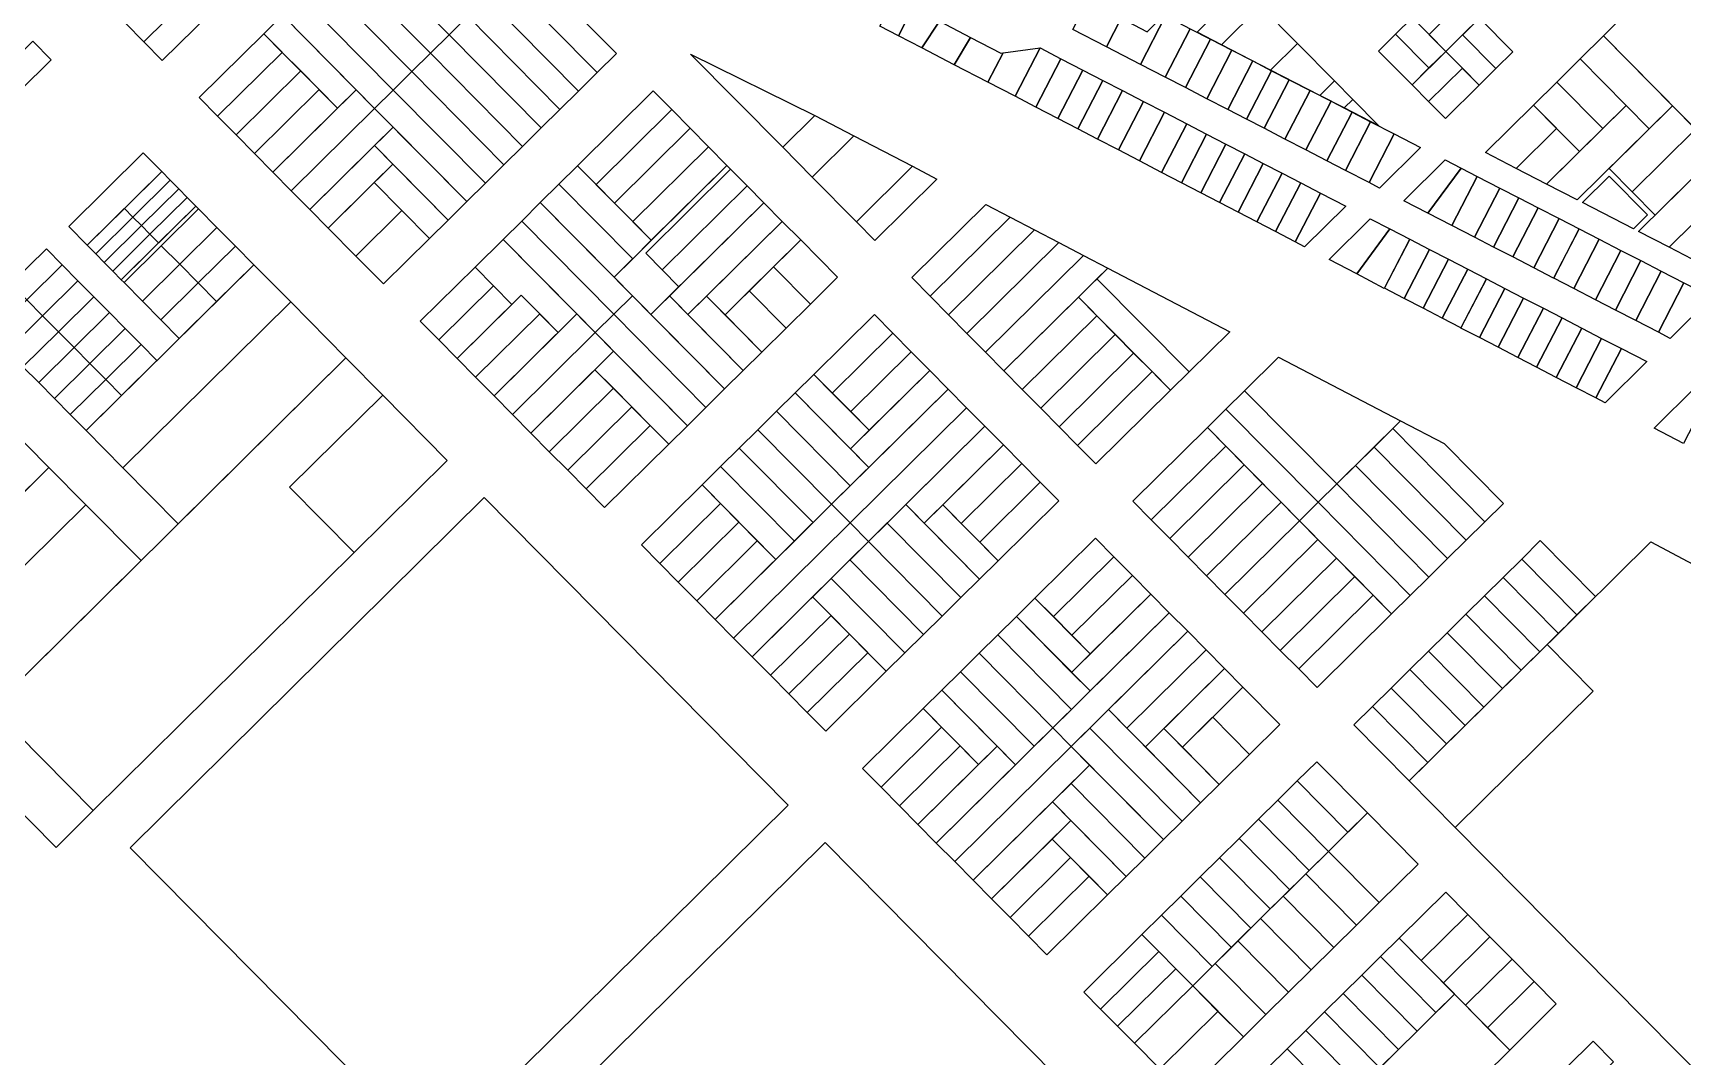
# Model space of a CAD drawing. Header units: metres. Extents: x 5590187 to 5598444, y 6961268 to 6971080.
# Drawn here: x 5595897 to 5596526, y 6966443 to 6966834 of the extents above; entities that cross this region are included whole.
import ezdxf

# ---------------------------------------------------------------- set-up
doc = ezdxf.new("R2010")
doc.units = ezdxf.units.M
doc.layers.add('zz_catastro_fontana', color=7, linetype='Continuous')

msp = doc.modelspace()

# ---------------------------------------------------------------- linework, layer by layer
at = {"layer": 'zz_catastro_fontana'}
for points in [[(5596495.86, 6966832.45), (5596545.63, 6966881.68), (5596615.94, 6966810.57), (5596566.17, 6966761.35), (5596495.86, 6966832.45)], [(5596027.4, 6966875.5), (5596062.56, 6966839.95), (5596055.45, 6966832.91), (5596020.29, 6966868.47), (5596027.4, 6966875.5)], [(5596020.29, 6966868.47), (5596055.45, 6966832.91), (5596048.34, 6966825.88), (5596013.18, 6966861.43), (5596020.29, 6966868.47)], [(5595938.99, 6966830.25), (5595931.96, 6966837.36), (5595956.89, 6966862.02), (5595963.92, 6966854.91), (5595938.99, 6966830.25)], [(5596041.23, 6966818.85), (5596006.07, 6966854.4), (5596013.18, 6966861.43), (5596048.34, 6966825.88), (5596041.23, 6966818.85)], [(5596086.77, 6966858.58), (5596119.28, 6966825.71), (5596111.94, 6966818.46), (5596076.78, 6966854.01), (5596083.26, 6966860.42), (5596086.77, 6966858.58)], [(5595946.02, 6966823.14), (5595938.99, 6966830.25), (5595963.92, 6966854.91), (5595970.96, 6966847.8), (5595946.02, 6966823.14)], [(5596034.12, 6966811.82), (5595998.96, 6966847.37), (5596006.07, 6966854.4), (5596041.23, 6966818.85), (5596034.12, 6966811.82)], [(5596069.67, 6966846.98), (5596076.78, 6966854.01), (5596111.94, 6966818.46), (5596104.83, 6966811.43), (5596069.67, 6966846.98)], [(5596236.38, 6966850.92), (5596226.89, 6966832.56), (5596219.79, 6966836.25), (5596229.27, 6966854.59), (5596236.38, 6966850.92)], [(5596027.01, 6966804.79), (5595991.85, 6966840.34), (5595998.96, 6966847.37), (5596034.12, 6966811.82), (5596027.01, 6966804.79)], [(5596069.67, 6966846.98), (5596104.83, 6966811.43), (5596097.72, 6966804.39), (5596062.56, 6966839.95), (5596069.67, 6966846.98)], [(5596242.53, 6966838.05), (5596235.76, 6966827.95), (5596226.89, 6966832.56), (5596236.38, 6966850.92), (5596239.37, 6966849.37), (5596242.53, 6966838.05)], [(5596311.86, 6966839.19), (5596306.26, 6966828.32), (5596293.38, 6966834.98), (5596300.22, 6966848.25), (5596306.4, 6966841.99), (5596311.86, 6966839.19)], [(5596340.85, 6966833.87), (5596358.07, 6966850.9), (5596365.1, 6966843.79), (5596350.2, 6966829.06), (5596340.85, 6966833.87)], [(5596435.93, 6966852.09), (5596442.26, 6966845.69), (5596429.39, 6966832.97), (5596423.06, 6966839.37), (5596435.93, 6966852.09)], [(5595984.74, 6966833.31), (5595991.85, 6966840.34), (5596019.98, 6966811.9), (5596012.87, 6966804.87), (5595984.74, 6966833.31)], [(5596062.56, 6966839.95), (5596097.72, 6966804.39), (5596090.61, 6966797.36), (5596055.45, 6966832.91), (5596062.56, 6966839.95)], [(5596328.75, 6966840.1), (5596319.22, 6966821.61), (5596306.26, 6966828.32), (5596311.86, 6966839.19), (5596321.77, 6966834.08), (5596328.16, 6966840.41), (5596328.75, 6966840.1)], [(5596338.18, 6966835.24), (5596328.64, 6966816.74), (5596319.22, 6966821.61), (5596328.75, 6966840.1), (5596338.18, 6966835.24)], [(5596350.2, 6966829.06), (5596365.1, 6966843.79), (5596379.17, 6966829.57), (5596368.91, 6966819.43), (5596350.2, 6966829.06)], [(5596448.59, 6966839.29), (5596435.72, 6966826.57), (5596429.39, 6966832.97), (5596442.26, 6966845.69), (5596448.59, 6966839.29)], [(5595960.08, 6966808.92), (5595984.74, 6966833.31), (5595991.77, 6966826.2), (5595967.11, 6966801.81), (5595960.08, 6966808.92)], [(5596254.42, 6966831.9), (5596248.19, 6966821.5), (5596235.76, 6966827.95), (5596242.53, 6966838.05), (5596254.42, 6966831.9)], [(5596345.91, 6966831.25), (5596336.37, 6966812.75), (5596328.64, 6966816.74), (5596338.18, 6966835.24), (5596345.91, 6966831.25)], [(5596423.06, 6966839.37), (5596435.72, 6966826.57), (5596429.32, 6966820.24), (5596416.59, 6966833.11), (5596422.92, 6966839.37), (5596422.99, 6966839.3), (5596423.06, 6966839.37)], [(5596442.12, 6966832.9), (5596448.59, 6966839.29), (5596461.32, 6966826.42), (5596454.84, 6966820.03), (5596442.12, 6966832.9)], [(5595861.01, 6966795.33), (5595896.56, 6966830.49), (5595903.59, 6966823.38), (5595868.04, 6966788.22), (5595861.01, 6966795.33)], [(5596055.45, 6966832.91), (5596090.61, 6966797.36), (5596083.5, 6966790.33), (5596048.34, 6966825.88), (5596055.45, 6966832.91)], [(5596266.86, 6966826.05), (5596261.05, 6966814.81), (5596248.19, 6966821.5), (5596254.42, 6966831.9), (5596265.96, 6966825.93), (5596266.86, 6966826.05)], [(5596280.91, 6966827.87), (5596271.38, 6966809.44), (5596261.05, 6966814.81), (5596266.86, 6966826.05), (5596280.91, 6966827.87)], [(5596288.91, 6966823.75), (5596279.37, 6966805.3), (5596271.38, 6966809.44), (5596280.93, 6966827.87), (5596288.91, 6966823.75)], [(5596354.09, 6966827.04), (5596344.54, 6966808.52), (5596336.37, 6966812.75), (5596345.91, 6966831.25), (5596354.09, 6966827.04)], [(5596362.09, 6966822.91), (5596352.53, 6966804.39), (5596344.54, 6966808.52), (5596354.09, 6966827.04), (5596362.09, 6966822.91)], [(5596368.91, 6966819.43), (5596379.17, 6966829.57), (5596393.23, 6966815.35), (5596387.62, 6966809.8), (5596368.91, 6966819.43)], [(5596410.12, 6966826.71), (5596416.59, 6966833.11), (5596429.32, 6966820.24), (5596422.85, 6966813.84), (5596410.12, 6966826.71)], [(5596435.72, 6966826.57), (5596442.12, 6966832.9), (5596454.84, 6966820.03), (5596448.45, 6966813.7), (5596435.72, 6966826.57)], [(5596495.86, 6966832.45), (5596522.22, 6966805.79), (5596513.34, 6966797), (5596486.97, 6966823.67), (5596495.86, 6966832.45)], [(5595967.11, 6966801.81), (5595991.77, 6966826.2), (5595998.81, 6966819.09), (5595974.15, 6966794.7), (5595967.11, 6966801.81)], [(5596076.39, 6966783.3), (5596041.23, 6966818.85), (5596048.34, 6966825.88), (5596083.5, 6966790.33), (5596076.39, 6966783.3)], [(5596195.01, 6966802.15), (5596182.72, 6966790), (5596147.56, 6966825.56), (5596195.01, 6966802.15)], [(5596297.22, 6966819.45), (5596287.68, 6966800.98), (5596279.37, 6966805.3), (5596288.91, 6966823.75), (5596297.22, 6966819.45)], [(5596369.28, 6966819.2), (5596359.73, 6966800.66), (5596352.53, 6966804.39), (5596362.09, 6966822.91), (5596369.28, 6966819.2)], [(5596422.85, 6966813.84), (5596435.72, 6966826.57), (5596442.05, 6966820.17), (5596429.18, 6966807.44), (5596422.85, 6966813.84)], [(5596486.97, 6966823.67), (5596504.55, 6966805.89), (5596495.66, 6966797.1), (5596478.08, 6966814.88), (5596486.97, 6966823.67)], [(5595974.15, 6966794.7), (5595998.81, 6966819.09), (5596005.84, 6966811.98), (5595981.18, 6966787.59), (5595974.15, 6966794.7)], [(5596069.28, 6966776.27), (5596034.12, 6966811.82), (5596041.23, 6966818.85), (5596076.39, 6966783.3), (5596069.28, 6966776.27)], [(5596304.86, 6966815.49), (5596295.31, 6966797.02), (5596287.68, 6966800.98), (5596297.22, 6966819.45), (5596304.86, 6966815.49)], [(5596312.41, 6966811.59), (5596302.85, 6966793.1), (5596295.31, 6966797.02), (5596304.86, 6966815.49), (5596312.41, 6966811.59)], [(5596375.95, 6966815.77), (5596366.39, 6966797.22), (5596359.73, 6966800.66), (5596369.28, 6966819.2), (5596375.95, 6966815.77)], [(5596383.95, 6966811.64), (5596374.38, 6966793.08), (5596366.39, 6966797.22), (5596375.95, 6966815.77), (5596383.95, 6966811.64)], [(5596387.62, 6966809.8), (5596393.23, 6966815.35), (5596400.26, 6966808.24), (5596396.97, 6966804.98), (5596387.62, 6966809.8)], [(5596429.18, 6966807.44), (5596442.05, 6966820.17), (5596448.45, 6966813.7), (5596435.58, 6966800.97), (5596429.18, 6966807.44)], [(5596478.08, 6966814.88), (5596495.66, 6966797.1), (5596486.77, 6966788.31), (5596469.19, 6966806.09), (5596478.08, 6966814.88)], [(5595981.18, 6966787.59), (5596005.84, 6966811.98), (5596012.87, 6966804.87), (5595988.21, 6966780.48), (5595981.18, 6966787.59)], [(5595988.21, 6966780.48), (5596019.98, 6966811.9), (5596027.01, 6966804.79), (5595995.24, 6966773.37), (5595988.21, 6966780.48)], [(5596062.17, 6966769.24), (5596027.01, 6966804.79), (5596034.12, 6966811.82), (5596069.28, 6966776.27), (5596062.17, 6966769.24)], [(5596133.34, 6966811.49), (5596140.37, 6966804.38), (5596111.51, 6966775.83), (5596104.47, 6966782.94), (5596133.34, 6966811.49)], [(5596320.4, 6966807.46), (5596310.84, 6966788.95), (5596302.85, 6966793.1), (5596312.41, 6966811.59), (5596320.4, 6966807.46)], [(5596391.95, 6966807.52), (5596382.38, 6966788.95), (5596374.38, 6966793.08), (5596383.95, 6966811.64), (5596391.95, 6966807.52)], [(5596396.97, 6966804.98), (5596400.26, 6966808.24), (5596410.23, 6966798.16), (5596396.97, 6966804.98)], [(5595995.24, 6966773.37), (5596027.01, 6966804.79), (5596034.04, 6966797.68), (5596002.27, 6966766.26), (5595995.24, 6966773.37)], [(5596140.37, 6966804.38), (5596147.4, 6966797.27), (5596118.54, 6966768.72), (5596111.51, 6966775.83), (5596140.37, 6966804.38)], [(5596209.9, 6966794.39), (5596193.97, 6966778.63), (5596182.72, 6966790), (5596195.01, 6966802.15), (5596209.9, 6966794.39)], [(5596328.4, 6966803.32), (5596318.82, 6966784.8), (5596310.84, 6966788.95), (5596320.4, 6966807.46), (5596328.4, 6966803.32)], [(5596336.88, 6966798.93), (5596327.3, 6966780.4), (5596318.82, 6966784.8), (5596328.4, 6966803.32), (5596336.88, 6966798.93)], [(5596399.95, 6966803.39), (5596390.37, 6966784.82), (5596382.38, 6966788.95), (5596391.95, 6966807.52), (5596399.95, 6966803.39)], [(5596407.06, 6966799.73), (5596397.48, 6966781.14), (5596390.37, 6966784.82), (5596399.95, 6966803.39), (5596407.06, 6966799.73)], [(5596462.53, 6966781.92), (5596450.84, 6966787.94), (5596469.19, 6966806.09), (5596477.98, 6966797.2), (5596462.53, 6966781.92)], [(5596474.22, 6966775.9), (5596504.55, 6966805.89), (5596513.34, 6966797), (5596485.91, 6966769.88), (5596474.22, 6966775.9)], [(5596506.84, 6966773), (5596498.05, 6966781.88), (5596522.22, 6966805.79), (5596531.01, 6966796.9), (5596506.84, 6966773)], [(5596055.06, 6966762.2), (5596026.93, 6966790.65), (5596034.04, 6966797.68), (5596062.17, 6966769.24), (5596055.06, 6966762.2)], [(5596147.4, 6966797.27), (5596154.44, 6966790.16), (5596125.57, 6966761.61), (5596118.54, 6966768.72), (5596147.4, 6966797.27)], [(5596344.48, 6966795.01), (5596334.88, 6966776.45), (5596327.3, 6966780.4), (5596336.88, 6966798.93), (5596344.48, 6966795.01)], [(5596416.04, 6966795.1), (5596406.45, 6966776.5), (5596397.48, 6966781.14), (5596407.06, 6966799.73), (5596416.04, 6966795.1)], [(5596462.53, 6966781.92), (5596477.98, 6966797.2), (5596486.77, 6966788.31), (5596474.22, 6966775.9), (5596462.53, 6966781.92)], [(5596515.63, 6966764.11), (5596506.84, 6966773), (5596531.01, 6966796.9), (5596539.8, 6966788.02), (5596515.63, 6966764.11)], [(5596002.27, 6966766.26), (5596026.93, 6966790.65), (5596033.96, 6966783.54), (5596009.3, 6966759.15), (5596002.27, 6966766.26)], [(5596154.44, 6966790.16), (5596161.47, 6966783.05), (5596132.6, 6966754.5), (5596125.57, 6966761.61), (5596154.44, 6966790.16)], [(5596232.26, 6966782.74), (5596210.85, 6966761.56), (5596193.97, 6966778.63), (5596209.9, 6966794.39), (5596232.26, 6966782.74)], [(5596351.8, 6966791.22), (5596342.21, 6966772.65), (5596334.88, 6966776.45), (5596344.48, 6966795.01), (5596351.8, 6966791.22)], [(5596359, 6966787.5), (5596349.39, 6966768.92), (5596342.21, 6966772.65), (5596351.8, 6966791.22), (5596359, 6966787.5)], [(5596426.1, 6966789.91), (5596410.43, 6966774.44), (5596406.45, 6966776.5), (5596416.04, 6966795.1), (5596426.1, 6966789.91)], [(5595917.34, 6966752.59), (5595910.31, 6966759.7), (5595938.75, 6966787.83), (5595945.78, 6966780.72), (5595917.34, 6966752.59)], [(5596047.95, 6966755.17), (5596026.85, 6966776.5), (5596033.96, 6966783.54), (5596055.06, 6966762.2), (5596047.95, 6966755.17)], [(5596097.36, 6966775.91), (5596104.47, 6966782.94), (5596132.6, 6966754.5), (5596125.49, 6966747.47), (5596097.36, 6966775.91)], [(5596161.47, 6966783.05), (5596162.87, 6966781.63), (5596130.45, 6966749.57), (5596143.11, 6966736.77), (5596132.44, 6966726.22), (5596118.38, 6966740.44), (5596161.47, 6966783.05)], [(5596366.1, 6966783.82), (5596356.49, 6966765.23), (5596349.39, 6966768.92), (5596359, 6966787.5), (5596366.1, 6966783.82)], [(5596373.3, 6966780.1), (5596363.68, 6966761.49), (5596356.49, 6966765.23), (5596366.1, 6966783.82), (5596373.3, 6966780.1)], [(5596441.6, 6966782), (5596428.94, 6966764.87), (5596419.77, 6966769.61), (5596435.47, 6966785.16), (5596441.6, 6966782)], [(5596509.29, 6966757.84), (5596539.8, 6966788.02), (5596548.59, 6966779.13), (5596520.98, 6966751.82), (5596509.29, 6966757.84)], [(5595931.56, 6966766.65), (5595945.78, 6966780.72), (5595949.05, 6966777.41), (5595934.83, 6966763.35), (5595931.56, 6966766.65)], [(5595934.83, 6966763.35), (5595949.05, 6966777.41), (5595952.29, 6966774.14), (5595938.07, 6966760.08), (5595934.83, 6966763.35)], [(5596162.87, 6966781.63), (5596169.2, 6966775.23), (5596136.78, 6966743.17), (5596130.45, 6966749.57), (5596162.87, 6966781.63)], [(5596241.56, 6966777.87), (5596217.88, 6966754.45), (5596210.85, 6966761.56), (5596232.26, 6966782.74), (5596241.56, 6966777.87)], [(5596380.4, 6966776.42), (5596370.78, 6966757.81), (5596363.68, 6966761.49), (5596373.3, 6966780.1), (5596380.4, 6966776.42)], [(5596447.72, 6966778.85), (5596438.09, 6966760.14), (5596428.94, 6966764.87), (5596441.6, 6966782), (5596447.72, 6966778.85)], [(5596456.35, 6966774.41), (5596446.71, 6966755.68), (5596438.09, 6966760.14), (5596447.72, 6966778.85), (5596456.35, 6966774.41)], [(5596487.88, 6966768.87), (5596498.1, 6966778.98), (5596512.73, 6966764.19), (5596507.33, 6966758.85), (5596487.88, 6966768.87)], [(5595938.07, 6966760.08), (5595952.29, 6966774.14), (5595955.52, 6966770.87), (5595941.3, 6966756.81), (5595938.07, 6966760.08)], [(5595941.3, 6966756.81), (5595955.52, 6966770.87), (5595958.79, 6966767.56), (5595944.57, 6966753.5), (5595941.3, 6966756.81)], [(5596009.3, 6966759.15), (5596026.85, 6966776.5), (5596037.4, 6966765.84), (5596019.85, 6966748.48), (5596009.3, 6966759.15)], [(5596090.25, 6966768.88), (5596097.36, 6966775.91), (5596125.49, 6966747.47), (5596118.38, 6966740.44), (5596090.25, 6966768.88)], [(5596169.2, 6966775.23), (5596175.53, 6966768.83), (5596143.11, 6966736.77), (5596136.78, 6966743.17), (5596169.2, 6966775.23)], [(5596387.95, 6966772.52), (5596378.32, 6966753.89), (5596370.78, 6966757.81), (5596380.4, 6966776.42), (5596387.95, 6966772.52)], [(5596397.55, 6966767.56), (5596381.87, 6966752.04), (5596378.32, 6966753.89), (5596387.95, 6966772.52), (5596397.55, 6966767.56)], [(5596463.64, 6966770.66), (5596453.99, 6966751.91), (5596446.71, 6966755.68), (5596456.35, 6966774.41), (5596463.64, 6966770.66)], [(5596470.93, 6966766.9), (5596461.27, 6966748.15), (5596453.99, 6966751.91), (5596463.64, 6966770.66), (5596470.93, 6966766.9)], [(5596539.7, 6966770.34), (5596548.49, 6966761.45), (5596532.67, 6966745.8), (5596520.98, 6966751.82), (5596539.7, 6966770.34)], [(5595917.34, 6966752.59), (5595931.56, 6966766.65), (5595934.83, 6966763.35), (5595920.61, 6966749.29), (5595917.34, 6966752.59)], [(5595930.35, 6966739.44), (5595958.79, 6966767.56), (5595959.85, 6966766.5), (5595931.41, 6966738.37), (5595930.35, 6966739.44)], [(5595945.63, 6966752.43), (5595959.85, 6966766.5), (5595966.88, 6966759.39), (5595952.66, 6966745.32), (5595945.63, 6966752.43)], [(5596030.4, 6966737.82), (5596019.85, 6966748.48), (5596037.4, 6966765.84), (5596047.95, 6966755.17), (5596030.4, 6966737.82)], [(5596090.25, 6966768.88), (5596125.41, 6966733.33), (5596118.3, 6966726.3), (5596083.14, 6966761.85), (5596090.25, 6966768.88)], [(5596175.53, 6966768.83), (5596182.56, 6966761.72), (5596146.58, 6966726.14), (5596139.55, 6966733.25), (5596175.53, 6966768.83)], [(5596269.5, 6966763.31), (5596238.97, 6966733.12), (5596231.94, 6966740.23), (5596260.18, 6966768.16), (5596269.5, 6966763.31)], [(5596478.93, 6966762.78), (5596469.27, 6966744.01), (5596461.27, 6966748.15), (5596470.93, 6966766.9), (5596478.93, 6966762.78)], [(5595920.61, 6966749.29), (5595934.83, 6966763.35), (5595938.07, 6966760.08), (5595923.85, 6966746.01), (5595920.61, 6966749.29)], [(5595923.85, 6966746.01), (5595938.07, 6966760.08), (5595941.3, 6966756.81), (5595927.08, 6966742.74), (5595923.85, 6966746.01)], [(5595952.66, 6966745.32), (5595966.88, 6966759.39), (5595973.91, 6966752.28), (5595959.69, 6966738.21), (5595952.66, 6966745.32)], [(5596083.14, 6966761.85), (5596118.3, 6966726.3), (5596111.19, 6966719.27), (5596076.03, 6966754.82), (5596083.14, 6966761.85)], [(5596182.56, 6966761.72), (5596189.59, 6966754.61), (5596160.73, 6966726.06), (5596153.69, 6966733.17), (5596182.56, 6966761.72)], [(5596278.81, 6966758.45), (5596246, 6966726.01), (5596238.97, 6966733.12), (5596269.5, 6966763.31), (5596278.81, 6966758.45)], [(5596288.13, 6966753.6), (5596253.04, 6966718.9), (5596246, 6966726.01), (5596278.81, 6966758.45), (5596288.13, 6966753.6)], [(5596414.43, 6966758.83), (5596401.76, 6966741.71), (5596391.2, 6966747.2), (5596406.88, 6966762.73), (5596414.43, 6966758.83)], [(5596421.98, 6966754.92), (5596412.23, 6966736.06), (5596401.76, 6966741.71), (5596414.43, 6966758.83), (5596421.98, 6966754.92)], [(5596486.58, 6966758.85), (5596476.87, 6966739.99), (5596469.27, 6966744.01), (5596478.93, 6966762.78), (5596486.58, 6966758.85)], [(5596494.22, 6966754.91), (5596484.55, 6966736.11), (5596476.91, 6966740.06), (5596486.58, 6966758.85), (5596494.22, 6966754.91)], [(5595927.08, 6966742.74), (5595941.3, 6966756.81), (5595944.57, 6966753.5), (5595930.35, 6966739.44), (5595927.08, 6966742.74)], [(5595931.41, 6966738.37), (5595945.63, 6966752.43), (5595952.66, 6966745.32), (5595938.44, 6966731.26), (5595931.41, 6966738.37)], [(5595959.69, 6966738.21), (5595973.91, 6966752.28), (5595980.94, 6966745.17), (5595966.72, 6966731.1), (5595959.69, 6966738.21)], [(5596076.03, 6966754.82), (5596104.16, 6966726.38), (5596097.05, 6966719.35), (5596082.98, 6966733.57), (5596079.43, 6966730.05), (5596065.37, 6966744.27), (5596076.03, 6966754.82)], [(5596189.59, 6966754.61), (5596203.66, 6966740.39), (5596193.28, 6966730.12), (5596179.21, 6966744.34), (5596189.59, 6966754.61)], [(5596297.44, 6966748.75), (5596260.07, 6966711.79), (5596253.04, 6966718.9), (5596288.13, 6966753.6), (5596297.44, 6966748.75)], [(5596429.54, 6966751.02), (5596419.86, 6966732.31), (5596412.32, 6966736.23), (5596421.98, 6966754.92), (5596429.54, 6966751.02)], [(5596502.58, 6966750.61), (5596492.89, 6966731.79), (5596484.55, 6966736.11), (5596494.22, 6966754.91), (5596502.58, 6966750.61)], [(5595888.27, 6966737.9), (5595901.78, 6966751.26), (5595907.8, 6966745.17), (5595894.29, 6966731.81), (5595888.27, 6966737.9)], [(5595894.29, 6966731.81), (5595907.8, 6966745.17), (5595913.83, 6966739.08), (5595900.32, 6966725.72), (5595894.29, 6966731.81)], [(5595980.94, 6966745.17), (5595995, 6966730.95), (5595931.01, 6966667.66), (5595916.95, 6966681.88), (5595980.94, 6966745.17)], [(5595938.44, 6966731.26), (5595952.66, 6966745.32), (5595959.69, 6966738.21), (5595945.47, 6966724.15), (5595938.44, 6966731.26)], [(5596306.75, 6966743.9), (5596267.1, 6966704.68), (5596260.07, 6966711.79), (5596297.44, 6966748.75), (5596306.75, 6966743.9)], [(5596436.82, 6966747.26), (5596427.14, 6966728.53), (5596419.86, 6966732.31), (5596429.54, 6966751.02), (5596436.82, 6966747.26)], [(5596444.1, 6966743.49), (5596434.41, 6966724.75), (5596427.14, 6966728.53), (5596436.82, 6966747.26), (5596444.1, 6966743.49)], [(5596510.14, 6966746.72), (5596500.44, 6966727.89), (5596492.87, 6966731.75), (5596502.58, 6966750.61), (5596510.14, 6966746.72)], [(5596517.96, 6966742.69), (5596508.25, 6966723.83), (5596500.44, 6966727.89), (5596510.14, 6966746.72), (5596517.96, 6966742.69)], [(5595900.32, 6966725.72), (5595913.83, 6966739.08), (5595919.86, 6966732.98), (5595906.35, 6966719.62), (5595900.32, 6966725.72)], [(5596044.46, 6966723.6), (5596065.37, 6966744.27), (5596072.4, 6966737.16), (5596051.49, 6966716.49), (5596044.46, 6966723.6)], [(5596179.21, 6966744.34), (5596193.28, 6966730.12), (5596184.03, 6966720.98), (5596169.97, 6966735.2), (5596179.21, 6966744.34)], [(5596295.54, 6966732.81), (5596302.65, 6966739.84), (5596337.81, 6966704.29), (5596330.7, 6966697.25), (5596295.54, 6966732.81)], [(5596353.32, 6966719.62), (5596337.81, 6966704.29), (5596302.65, 6966739.84), (5596306.75, 6966743.9), (5596353.32, 6966719.62)], [(5596451.21, 6966739.82), (5596441.51, 6966721.06), (5596434.41, 6966724.75), (5596444.1, 6966743.49), (5596451.21, 6966739.82)], [(5596458.32, 6966736.14), (5596448.61, 6966717.37), (5596441.46, 6966720.96), (5596451.21, 6966739.82), (5596458.32, 6966736.14)], [(5596526.58, 6966738.25), (5596516.88, 6966719.39), (5596508.26, 6966723.85), (5596517.96, 6966742.69), (5596526.58, 6966738.25)], [(5595906.35, 6966719.62), (5595919.86, 6966732.98), (5595925.88, 6966726.89), (5595912.37, 6966713.53), (5595906.35, 6966719.62)], [(5595945.47, 6966724.15), (5595959.69, 6966738.21), (5595966.72, 6966731.1), (5595952.5, 6966717.04), (5595945.47, 6966724.15)], [(5596051.49, 6966716.49), (5596072.4, 6966737.16), (5596079.43, 6966730.05), (5596058.53, 6966709.38), (5596051.49, 6966716.49)], [(5596058.53, 6966709.38), (5596082.98, 6966733.57), (5596090.02, 6966726.46), (5596065.56, 6966702.27), (5596058.53, 6966709.38)], [(5596160.57, 6966697.78), (5596153.46, 6966690.75), (5596118.3, 6966726.3), (5596125.41, 6966733.33), (5596160.57, 6966697.78)], [(5596132.44, 6966726.22), (5596139.55, 6966733.25), (5596167.68, 6966704.81), (5596160.57, 6966697.78), (5596132.44, 6966726.22)], [(5596146.58, 6966726.14), (5596153.69, 6966733.17), (5596174.79, 6966711.84), (5596167.68, 6966704.81), (5596146.58, 6966726.14)], [(5596169.97, 6966735.2), (5596184.03, 6966720.98), (5596174.79, 6966711.84), (5596160.73, 6966726.06), (5596169.97, 6966735.2)], [(5596274.13, 6966697.57), (5596267.1, 6966704.68), (5596295.54, 6966732.81), (5596302.57, 6966725.7), (5596274.13, 6966697.57)], [(5596465.42, 6966732.47), (5596455.71, 6966713.68), (5596448.61, 6966717.37), (5596458.32, 6966736.14), (5596465.42, 6966732.47)], [(5596537.25, 6966732.75), (5596521.39, 6966717.06), (5596516.88, 6966719.39), (5596526.58, 6966738.25), (5596537.25, 6966732.75)], [(5595880.79, 6966718.45), (5595894.29, 6966731.81), (5595900.32, 6966725.72), (5595886.81, 6966712.36), (5595880.79, 6966718.45)], [(5595912.37, 6966713.53), (5595925.88, 6966726.89), (5595931.91, 6966720.8), (5595918.4, 6966707.44), (5595912.37, 6966713.53)], [(5595995, 6966730.95), (5596016.1, 6966709.61), (5595952.11, 6966646.33), (5595931.01, 6966667.66), (5595995, 6966730.95)], [(5596065.56, 6966702.27), (5596090.02, 6966726.46), (5596097.05, 6966719.35), (5596072.59, 6966695.16), (5596065.56, 6966702.27)], [(5596111.19, 6966719.27), (5596079.62, 6966688.05), (5596072.59, 6966695.16), (5596104.16, 6966726.38), (5596111.19, 6966719.27)], [(5596153.46, 6966690.75), (5596146.35, 6966683.72), (5596111.19, 6966719.27), (5596118.3, 6966726.3), (5596153.46, 6966690.75)], [(5596472.97, 6966728.56), (5596463.26, 6966709.76), (5596455.71, 6966713.68), (5596465.42, 6966732.47), (5596472.97, 6966728.56)], [(5596480.08, 6966724.89), (5596470.33, 6966706.03), (5596463.26, 6966709.76), (5596472.97, 6966728.56), (5596480.08, 6966724.89)], [(5595886.81, 6966712.36), (5595900.32, 6966725.72), (5595906.35, 6966719.62), (5595892.84, 6966706.26), (5595886.81, 6966712.36)], [(5595918.4, 6966707.44), (5595931.91, 6966720.8), (5595937.93, 6966714.7), (5595924.43, 6966701.34), (5595918.4, 6966707.44)], [(5596217.72, 6966726.17), (5596224.75, 6966719.06), (5596201.64, 6966696.21), (5596194.61, 6966703.32), (5596217.72, 6966726.17)], [(5596281.16, 6966690.46), (5596274.13, 6966697.57), (5596302.57, 6966725.7), (5596309.6, 6966718.59), (5596281.16, 6966690.46)], [(5596487.63, 6966720.99), (5596477.88, 6966702.13), (5596470.35, 6966706.08), (5596480.08, 6966724.89), (5596487.63, 6966720.99)], [(5596495.18, 6966717.08), (5596485.44, 6966698.24), (5596477.88, 6966702.13), (5596487.63, 6966720.99), (5596495.18, 6966717.08)], [(5595892.84, 6966706.26), (5595906.35, 6966719.62), (5595912.37, 6966713.53), (5595898.86, 6966700.17), (5595892.84, 6966706.26)], [(5595924.43, 6966701.34), (5595937.93, 6966714.7), (5595943.96, 6966708.61), (5595930.45, 6966695.25), (5595924.43, 6966701.34)], [(5596118.22, 6966712.16), (5596086.65, 6966680.94), (5596079.62, 6966688.05), (5596111.19, 6966719.27), (5596118.22, 6966712.16)], [(5596224.75, 6966719.06), (5596231.78, 6966711.95), (5596208.67, 6966689.1), (5596201.64, 6966696.21), (5596224.75, 6966719.06)], [(5596288.19, 6966683.35), (5596281.16, 6966690.46), (5596309.6, 6966718.59), (5596316.63, 6966711.48), (5596288.19, 6966683.35)], [(5596502.73, 6966713.18), (5596492.98, 6966694.32), (5596485.44, 6966698.24), (5596495.18, 6966717.08), (5596502.73, 6966713.18)], [(5595860.54, 6966710.48), (5595902.73, 6966667.82), (5595876.9, 6966642.28), (5595864.6, 6966650.52), (5595840.12, 6966662.29), (5595824.74, 6966675.08), (5595860.54, 6966710.48)], [(5596030.16, 6966695.39), (5595994.61, 6966660.24), (5596019.22, 6966635.35), (5595919.68, 6966536.91), (5595881, 6966576.01), (5596016.1, 6966709.61), (5596030.16, 6966695.39)], [(5595898.86, 6966700.17), (5595912.37, 6966713.53), (5595918.4, 6966707.44), (5595904.89, 6966694.08), (5595898.86, 6966700.17)], [(5595904.89, 6966694.08), (5595918.4, 6966707.44), (5595924.43, 6966701.34), (5595910.92, 6966687.98), (5595904.89, 6966694.08)], [(5596111.11, 6966705.12), (5596118.22, 6966712.16), (5596146.35, 6966683.72), (5596139.24, 6966676.68), (5596111.11, 6966705.12)], [(5596231.78, 6966711.95), (5596238.81, 6966704.84), (5596215.71, 6966681.99), (5596208.67, 6966689.1), (5596231.78, 6966711.95)], [(5596295.23, 6966676.24), (5596288.19, 6966683.35), (5596316.63, 6966711.48), (5596323.67, 6966704.37), (5596295.23, 6966676.24)], [(5596418.5, 6966685.64), (5596394.14, 6966661.55), (5596358.98, 6966697.1), (5596371.94, 6966709.91), (5596418.5, 6966685.64)], [(5596512.41, 6966708.18), (5596496.53, 6966692.48), (5596492.98, 6966694.32), (5596502.73, 6966713.18), (5596512.41, 6966708.18)], [(5595910.92, 6966687.98), (5595924.43, 6966701.34), (5595930.45, 6966695.25), (5595916.94, 6966681.89), (5595910.92, 6966687.98)], [(5596086.65, 6966680.94), (5596111.11, 6966705.12), (5596118.14, 6966698.01), (5596093.68, 6966673.83), (5596086.65, 6966680.94)], [(5596187.5, 6966696.28), (5596194.61, 6966703.32), (5596215.71, 6966681.99), (5596208.6, 6966674.95), (5596187.5, 6966696.28)], [(5596238.81, 6966704.84), (5596245.85, 6966697.73), (5596215.63, 6966667.84), (5596208.6, 6966674.95), (5596238.81, 6966704.84)], [(5596302.26, 6966669.13), (5596295.23, 6966676.24), (5596323.67, 6966704.37), (5596330.7, 6966697.25), (5596302.26, 6966669.13)], [(5596030.16, 6966695.39), (5596054.77, 6966670.51), (5596019.22, 6966635.35), (5595994.61, 6966660.24), (5596030.16, 6966695.39)], [(5596093.68, 6966673.83), (5596118.14, 6966698.01), (5596125.17, 6966690.9), (5596100.71, 6966666.72), (5596093.68, 6966673.83)], [(5596180.39, 6966689.25), (5596187.5, 6966696.28), (5596215.63, 6966667.84), (5596208.52, 6966660.81), (5596180.39, 6966689.25)], [(5596245.85, 6966697.73), (5596252.88, 6966690.62), (5596208.44, 6966646.67), (5596201.41, 6966653.78), (5596245.85, 6966697.73)], [(5596351.87, 6966690.07), (5596358.98, 6966697.1), (5596394.14, 6966661.55), (5596387.03, 6966654.51), (5596351.87, 6966690.07)], [(5596536.27, 6966695.84), (5596526.45, 6966676.93), (5596515.18, 6966682.79), (5596531.08, 6966698.52), (5596536.27, 6966695.84)], [(5596100.71, 6966666.72), (5596125.17, 6966690.9), (5596132.21, 6966683.79), (5596107.75, 6966659.61), (5596100.71, 6966666.72)], [(5596173.28, 6966682.22), (5596180.39, 6966689.25), (5596208.52, 6966660.81), (5596201.41, 6966653.78), (5596173.28, 6966682.22)], [(5596252.88, 6966690.62), (5596259.91, 6966683.51), (5596215.47, 6966639.56), (5596208.44, 6966646.67), (5596252.88, 6966690.62)], [(5596344.76, 6966683.03), (5596351.87, 6966690.07), (5596387.03, 6966654.51), (5596379.92, 6966647.48), (5596344.76, 6966683.03)], [(5596107.75, 6966659.61), (5596132.21, 6966683.79), (5596139.24, 6966676.68), (5596114.78, 6966652.49), (5596107.75, 6966659.61)], [(5596166.17, 6966675.19), (5596173.28, 6966682.22), (5596201.41, 6966653.78), (5596194.3, 6966646.75), (5596166.17, 6966675.19)], [(5596259.91, 6966683.51), (5596266.94, 6966676.4), (5596236.72, 6966646.51), (5596229.69, 6966653.62), (5596259.91, 6966683.51)], [(5596323.35, 6966647.8), (5596316.32, 6966654.91), (5596344.76, 6966683.03), (5596351.79, 6966675.92), (5596323.35, 6966647.8)], [(5596408.36, 6966675.61), (5596415.47, 6966682.64), (5596450.63, 6966647.09), (5596443.52, 6966640.06), (5596408.36, 6966675.61)], [(5596435.17, 6966676.94), (5596457.74, 6966654.12), (5596450.63, 6966647.09), (5596415.47, 6966682.64), (5596418.5, 6966685.64), (5596435.17, 6966676.94)], [(5596266.94, 6966676.4), (5596273.97, 6966669.29), (5596250.86, 6966646.43), (5596243.83, 6966653.54), (5596266.94, 6966676.4)], [(5596330.38, 6966640.69), (5596323.35, 6966647.8), (5596351.79, 6966675.92), (5596358.82, 6966668.81), (5596330.38, 6966640.69)], [(5596159.06, 6966668.16), (5596166.17, 6966675.19), (5596194.3, 6966646.75), (5596187.19, 6966639.72), (5596159.06, 6966668.16)], [(5596401.25, 6966668.58), (5596408.36, 6966675.61), (5596443.52, 6966640.06), (5596436.41, 6966633.03), (5596401.25, 6966668.58)], [(5595902.73, 6966667.82), (5595916.79, 6966653.6), (5595859.91, 6966597.35), (5595845.84, 6966611.57), (5595902.73, 6966667.82)], [(5596151.95, 6966661.13), (5596159.06, 6966668.16), (5596187.19, 6966639.72), (5596180.08, 6966632.69), (5596151.95, 6966661.13)], [(5596257.9, 6966639.32), (5596250.86, 6966646.43), (5596273.97, 6966669.29), (5596281, 6966662.18), (5596257.9, 6966639.32)], [(5596337.41, 6966633.58), (5596330.38, 6966640.69), (5596358.82, 6966668.81), (5596365.86, 6966661.7), (5596337.41, 6966633.58)], [(5596394.14, 6966661.55), (5596401.25, 6966668.58), (5596436.41, 6966633.03), (5596429.3, 6966625.99), (5596394.14, 6966661.55)], [(5596128.84, 6966638.27), (5596151.95, 6966661.13), (5596158.98, 6966654.02), (5596135.87, 6966631.16), (5596128.84, 6966638.27)], [(5596257.9, 6966639.32), (5596281, 6966662.18), (5596288.04, 6966655.07), (5596264.93, 6966632.21), (5596257.9, 6966639.32)], [(5596344.45, 6966626.47), (5596337.41, 6966633.58), (5596365.86, 6966661.7), (5596372.89, 6966654.59), (5596344.45, 6966626.47)], [(5596387.03, 6966654.51), (5596394.14, 6966661.55), (5596429.3, 6966625.99), (5596422.19, 6966618.96), (5596387.03, 6966654.51)], [(5595916.79, 6966653.6), (5595937.89, 6966632.27), (5595881, 6966576.01), (5595859.91, 6966597.35), (5595916.79, 6966653.6)], [(5596068.84, 6966656.29), (5596184.86, 6966538.97), (5596049.76, 6966405.37), (5595933.74, 6966522.69), (5596068.84, 6966656.29)], [(5596135.87, 6966631.16), (5596158.98, 6966654.02), (5596166.01, 6966646.91), (5596142.9, 6966624.05), (5596135.87, 6966631.16)], [(5596156.97, 6966609.83), (5596201.41, 6966653.78), (5596208.44, 6966646.67), (5596164, 6966602.72), (5596156.97, 6966609.83)], [(5596222.58, 6966646.59), (5596229.69, 6966653.62), (5596257.82, 6966625.18), (5596250.71, 6966618.15), (5596222.58, 6966646.59)], [(5596236.72, 6966646.51), (5596243.83, 6966653.54), (5596264.93, 6966632.21), (5596257.82, 6966625.18), (5596236.72, 6966646.51)], [(5596351.48, 6966619.36), (5596344.45, 6966626.47), (5596372.89, 6966654.59), (5596379.92, 6966647.48), (5596351.48, 6966619.36)], [(5596379.92, 6966647.48), (5596387.03, 6966654.51), (5596422.19, 6966618.96), (5596415.08, 6966611.93), (5596379.92, 6966647.48)], [(5596142.9, 6966624.05), (5596166.01, 6966646.91), (5596173.04, 6966639.8), (5596149.94, 6966616.94), (5596142.9, 6966624.05)], [(5596164, 6966602.72), (5596208.44, 6966646.67), (5596215.47, 6966639.56), (5596171.03, 6966595.61), (5596164, 6966602.72)], [(5596215.47, 6966639.56), (5596222.58, 6966646.59), (5596250.71, 6966618.15), (5596243.6, 6966611.12), (5596215.47, 6966639.56)], [(5596358.51, 6966612.25), (5596351.48, 6966619.36), (5596379.92, 6966647.48), (5596386.95, 6966640.37), (5596358.51, 6966612.25)], [(5596149.94, 6966616.94), (5596173.04, 6966639.8), (5596180.08, 6966632.69), (5596156.97, 6966609.83), (5596149.94, 6966616.94)], [(5596208.36, 6966632.53), (5596215.47, 6966639.56), (5596243.6, 6966611.12), (5596236.49, 6966604.09), (5596208.36, 6966632.53)], [(5596302.1, 6966640.84), (5596309.13, 6966633.73), (5596286.02, 6966610.88), (5596278.99, 6966617.99), (5596302.1, 6966640.84)], [(5596365.54, 6966605.14), (5596358.51, 6966612.25), (5596386.95, 6966640.37), (5596393.98, 6966633.26), (5596365.54, 6966605.14)], [(5596513.97, 6966639.41), (5596725.52, 6966527.05), (5596810.85, 6966440.76), (5596667.9, 6966299.39), (5596439.37, 6966530.48), (5596491.99, 6966582.51), (5596474.41, 6966600.29), (5596513.97, 6966639.41)], [(5596464.69, 6966632.87), (5596471.8, 6966639.9), (5596492.9, 6966618.57), (5596485.79, 6966611.54), (5596464.69, 6966632.87)], [(5596201.25, 6966625.5), (5596208.36, 6966632.53), (5596236.49, 6966604.09), (5596229.38, 6966597.05), (5596201.25, 6966625.5)], [(5596309.13, 6966633.73), (5596316.16, 6966626.62), (5596293.05, 6966603.77), (5596286.02, 6966610.88), (5596309.13, 6966633.73)], [(5596372.57, 6966598.02), (5596365.54, 6966605.14), (5596393.98, 6966633.26), (5596401.01, 6966626.15), (5596372.57, 6966598.02)], [(5596457.58, 6966625.84), (5596464.69, 6966632.87), (5596485.79, 6966611.54), (5596478.68, 6966604.5), (5596457.58, 6966625.84)], [(5596194.14, 6966618.46), (5596201.25, 6966625.5), (5596229.38, 6966597.05), (5596222.27, 6966590.02), (5596194.14, 6966618.46)], [(5596316.16, 6966626.62), (5596323.19, 6966619.51), (5596300.09, 6966596.66), (5596293.05, 6966603.77), (5596316.16, 6966626.62)], [(5596379.6, 6966590.91), (5596372.57, 6966598.02), (5596401.01, 6966626.15), (5596408.05, 6966619.04), (5596379.6, 6966590.91)], [(5596450.47, 6966618.8), (5596457.58, 6966625.84), (5596478.68, 6966604.5), (5596471.57, 6966597.47), (5596450.47, 6966618.8)], [(5596323.19, 6966619.51), (5596330.23, 6966612.4), (5596300.01, 6966582.52), (5596292.97, 6966589.63), (5596323.19, 6966619.51)], [(5596171.03, 6966595.61), (5596194.14, 6966618.46), (5596201.17, 6966611.35), (5596178.06, 6966588.5), (5596171.03, 6966595.61)], [(5596271.88, 6966610.96), (5596278.99, 6966617.99), (5596300.09, 6966596.66), (5596292.97, 6966589.63), (5596271.88, 6966610.96)], [(5596386.64, 6966583.8), (5596379.6, 6966590.91), (5596408.05, 6966619.04), (5596415.08, 6966611.93), (5596386.64, 6966583.8)], [(5596443.36, 6966611.77), (5596450.47, 6966618.8), (5596471.57, 6966597.47), (5596464.46, 6966590.44), (5596443.36, 6966611.77)], [(5596178.06, 6966588.5), (5596201.17, 6966611.35), (5596208.2, 6966604.24), (5596185.09, 6966581.39), (5596178.06, 6966588.5)], [(5596264.77, 6966603.93), (5596271.88, 6966610.96), (5596300.01, 6966582.52), (5596292.9, 6966575.49), (5596264.77, 6966603.93)], [(5596330.23, 6966612.4), (5596337.26, 6966605.29), (5596292.82, 6966561.35), (5596285.79, 6966568.46), (5596330.23, 6966612.4)], [(5596436.25, 6966604.74), (5596443.36, 6966611.77), (5596464.46, 6966590.44), (5596457.34, 6966583.41), (5596436.25, 6966604.74)], [(5596185.09, 6966581.39), (5596208.2, 6966604.24), (5596215.23, 6966597.13), (5596192.12, 6966574.28), (5596185.09, 6966581.39)], [(5596257.66, 6966596.9), (5596264.77, 6966603.93), (5596292.9, 6966575.49), (5596285.79, 6966568.46), (5596257.66, 6966596.9)], [(5596337.26, 6966605.29), (5596344.29, 6966598.18), (5596314.07, 6966568.3), (5596307.04, 6966575.41), (5596337.26, 6966605.29)], [(5596429.14, 6966597.71), (5596436.25, 6966604.74), (5596457.34, 6966583.41), (5596450.23, 6966576.38), (5596429.14, 6966597.71)], [(5595847.45, 6966581.5), (5595861.67, 6966595.57), (5595919.68, 6966536.91), (5595905.46, 6966522.84), (5595847.45, 6966581.5)], [(5596192.12, 6966574.28), (5596215.23, 6966597.13), (5596222.27, 6966590.02), (5596199.16, 6966567.17), (5596192.12, 6966574.28)], [(5596257.66, 6966596.9), (5596285.79, 6966568.46), (5596278.68, 6966561.42), (5596250.55, 6966589.87), (5596257.66, 6966596.9)], [(5596344.29, 6966598.18), (5596351.32, 6966591.07), (5596321.1, 6966561.19), (5596314.07, 6966568.3), (5596344.29, 6966598.18)], [(5596474.41, 6966600.29), (5596491.99, 6966582.51), (5596439.37, 6966530.48), (5596421.79, 6966548.25), (5596474.41, 6966600.29)], [(5596422.03, 6966590.68), (5596429.14, 6966597.71), (5596450.23, 6966576.38), (5596443.12, 6966569.35), (5596422.03, 6966590.68)], [(5596250.55, 6966589.87), (5596278.68, 6966561.42), (5596271.56, 6966554.39), (5596243.44, 6966582.83), (5596250.55, 6966589.87)], [(5596351.32, 6966591.07), (5596358.35, 6966583.96), (5596335.24, 6966561.11), (5596328.21, 6966568.22), (5596351.32, 6966591.07)], [(5596414.92, 6966583.65), (5596422.03, 6966590.68), (5596443.12, 6966569.35), (5596436.01, 6966562.32), (5596414.92, 6966583.65)], [(5596243.44, 6966582.83), (5596264.53, 6966561.5), (5596257.42, 6966554.47), (5596236.33, 6966575.8), (5596243.44, 6966582.83)], [(5596346.8, 6966572.54), (5596358.35, 6966583.96), (5596372.41, 6966569.74), (5596360.86, 6966558.31), (5596346.8, 6966572.54)], [(5596407.81, 6966576.62), (5596414.92, 6966583.65), (5596436.01, 6966562.32), (5596428.9, 6966555.28), (5596407.81, 6966576.62)], [(5596213.22, 6966552.95), (5596236.33, 6966575.8), (5596243.36, 6966568.69), (5596220.25, 6966545.84), (5596213.22, 6966552.95)], [(5596307.04, 6966575.41), (5596342.2, 6966539.86), (5596335.09, 6966532.83), (5596299.93, 6966568.38), (5596307.04, 6966575.41)], [(5596400.7, 6966569.58), (5596407.81, 6966576.62), (5596428.9, 6966555.28), (5596421.79, 6966548.25), (5596400.7, 6966569.58)], [(5596346.8, 6966572.54), (5596360.86, 6966558.31), (5596349.31, 6966546.89), (5596335.24, 6966561.11), (5596346.8, 6966572.54)], [(5596220.25, 6966545.84), (5596243.36, 6966568.69), (5596250.39, 6966561.58), (5596227.28, 6966538.73), (5596220.25, 6966545.84)], [(5596241.35, 6966524.51), (5596285.79, 6966568.46), (5596292.82, 6966561.35), (5596248.38, 6966517.4), (5596241.35, 6966524.51)], [(5596299.93, 6966568.38), (5596335.09, 6966532.83), (5596327.98, 6966525.79), (5596292.82, 6966561.35), (5596299.93, 6966568.38)], [(5596321.1, 6966561.19), (5596328.21, 6966568.22), (5596349.31, 6966546.89), (5596342.2, 6966539.86), (5596321.1, 6966561.19)], [(5596227.28, 6966538.73), (5596250.39, 6966561.58), (5596257.42, 6966554.47), (5596234.31, 6966531.62), (5596227.28, 6966538.73)], [(5596234.31, 6966531.62), (5596264.53, 6966561.5), (5596271.56, 6966554.39), (5596241.35, 6966524.51), (5596234.31, 6966531.62)], [(5596255.41, 6966510.29), (5596248.38, 6966517.4), (5596292.82, 6966561.35), (5596299.85, 6966554.24), (5596255.41, 6966510.29)], [(5596327.98, 6966525.79), (5596320.86, 6966518.76), (5596292.74, 6966547.2), (5596299.85, 6966554.24), (5596327.98, 6966525.79)], [(5596379.07, 6966548.2), (5596386.48, 6966555.52), (5596405.81, 6966535.97), (5596398.41, 6966528.64), (5596379.07, 6966548.2)], [(5596320.86, 6966518.76), (5596313.75, 6966511.73), (5596285.63, 6966540.17), (5596292.74, 6966547.2), (5596320.86, 6966518.76)], [(5596371.66, 6966540.87), (5596379.07, 6966548.2), (5596398.41, 6966528.64), (5596391, 6966521.32), (5596371.66, 6966540.87)], [(5596262.44, 6966503.18), (5596255.41, 6966510.29), (5596285.63, 6966540.17), (5596292.66, 6966533.06), (5596262.44, 6966503.18)], [(5596364.26, 6966533.55), (5596371.66, 6966540.87), (5596391, 6966521.32), (5596383.59, 6966513.99), (5596364.26, 6966533.55)], [(5596313.75, 6966511.73), (5596306.64, 6966504.7), (5596285.55, 6966526.03), (5596292.66, 6966533.06), (5596313.75, 6966511.73)], [(5596356.85, 6966526.22), (5596364.26, 6966533.55), (5596383.59, 6966513.99), (5596376.19, 6966506.67), (5596356.85, 6966526.22)], [(5596391, 6966521.32), (5596405.81, 6966535.97), (5596425.15, 6966516.41), (5596410.34, 6966501.76), (5596391, 6966521.32)], [(5596013.08, 6966340.96), (5596198.92, 6966524.74), (5596353.61, 6966368.32), (5596167.77, 6966184.53), (5596013.08, 6966340.96)], [(5596269.47, 6966496.07), (5596262.44, 6966503.18), (5596285.55, 6966526.03), (5596292.58, 6966518.92), (5596269.47, 6966496.07)], [(5596349.44, 6966518.9), (5596356.85, 6966526.22), (5596376.19, 6966506.67), (5596368.78, 6966499.34), (5596349.44, 6966518.9)], [(5596276.5, 6966488.96), (5596269.47, 6966496.07), (5596292.58, 6966518.92), (5596299.61, 6966511.81), (5596276.5, 6966488.96)], [(5596342.04, 6966511.57), (5596349.44, 6966518.9), (5596368.78, 6966499.34), (5596361.37, 6966492.02), (5596342.04, 6966511.57)], [(5596382.36, 6966512.77), (5596391, 6966521.32), (5596410.34, 6966501.76), (5596401.7, 6966493.22), (5596382.36, 6966512.77)], [(5596373.72, 6966504.23), (5596382.36, 6966512.77), (5596401.7, 6966493.22), (5596393.06, 6966484.67), (5596373.72, 6966504.23)], [(5596283.54, 6966481.85), (5596276.5, 6966488.96), (5596299.61, 6966511.81), (5596306.64, 6966504.7), (5596283.54, 6966481.85)], [(5596334.63, 6966504.25), (5596342.04, 6966511.57), (5596361.37, 6966492.02), (5596353.97, 6966484.7), (5596334.63, 6966504.25)], [(5596327.22, 6966496.92), (5596334.63, 6966504.25), (5596353.97, 6966484.7), (5596346.56, 6966477.37), (5596327.22, 6966496.92)], [(5596365.08, 6966495.68), (5596373.72, 6966504.23), (5596393.06, 6966484.67), (5596384.42, 6966476.13), (5596365.08, 6966495.68)], [(5596435.7, 6966505.75), (5596444.14, 6966497.22), (5596426.36, 6966479.64), (5596417.92, 6966488.17), (5596435.7, 6966505.75)], [(5596319.82, 6966489.6), (5596327.22, 6966496.92), (5596346.56, 6966477.37), (5596339.16, 6966470.05), (5596319.82, 6966489.6)], [(5596356.44, 6966487.14), (5596365.08, 6966495.68), (5596384.42, 6966476.13), (5596375.77, 6966467.58), (5596356.44, 6966487.14)], [(5596426.36, 6966479.64), (5596444.14, 6966497.22), (5596452.57, 6966488.68), (5596434.8, 6966471.1), (5596426.36, 6966479.64)], [(5596319.82, 6966489.6), (5596326.26, 6966483.08), (5596304.04, 6966461.11), (5596297.6, 6966467.63), (5596319.82, 6966489.6)], [(5596347.8, 6966478.59), (5596356.44, 6966487.14), (5596375.77, 6966467.58), (5596367.13, 6966459.04), (5596347.8, 6966478.59)], [(5596439.02, 6966466.84), (5596431.91, 6966459.81), (5596410.81, 6966481.14), (5596417.92, 6966488.17), (5596439.02, 6966466.84)], [(5596452.57, 6966488.68), (5596461.01, 6966480.15), (5596443.24, 6966462.57), (5596434.8, 6966471.1), (5596452.57, 6966488.68)], [(5596326.26, 6966483.08), (5596332.71, 6966476.56), (5596310.49, 6966454.59), (5596304.04, 6966461.11), (5596326.26, 6966483.08)], [(5596410.81, 6966481.14), (5596431.91, 6966459.81), (5596424.8, 6966452.77), (5596403.7, 6966474.11), (5596410.81, 6966481.14)], [(5596332.71, 6966476.56), (5596339.16, 6966470.05), (5596316.94, 6966448.07), (5596310.49, 6966454.59), (5596332.71, 6966476.56)], [(5596339.16, 6966470.05), (5596347.8, 6966478.59), (5596367.13, 6966459.04), (5596358.49, 6966450.49), (5596339.16, 6966470.05)], [(5596443.24, 6966462.57), (5596461.01, 6966480.15), (5596469.45, 6966471.62), (5596451.67, 6966454.04), (5596443.24, 6966462.57)], [(5596339.16, 6966470.05), (5596348.82, 6966460.27), (5596326.6, 6966438.3), (5596316.94, 6966448.07), (5596339.16, 6966470.05)], [(5596424.8, 6966452.77), (5596417.69, 6966445.74), (5596396.59, 6966467.07), (5596403.7, 6966474.11), (5596424.8, 6966452.77)], [(5596469.45, 6966471.62), (5596477.89, 6966463.09), (5596460.11, 6966445.51), (5596451.67, 6966454.04), (5596469.45, 6966471.62)], [(5596367.91, 6966396.52), (5596439.02, 6966466.84), (5596460.11, 6966445.51), (5596410.34, 6966396.29), (5596396.28, 6966410.51), (5596374.95, 6966389.41), (5596367.91, 6966396.52)], [(5596396.59, 6966467.07), (5596417.69, 6966445.74), (5596410.58, 6966438.71), (5596389.48, 6966460.04), (5596396.59, 6966467.07)], [(5596348.82, 6966460.27), (5596358.49, 6966450.49), (5596336.27, 6966428.52), (5596326.6, 6966438.3), (5596348.82, 6966460.27)], [(5596410.58, 6966438.71), (5596403.47, 6966431.68), (5596382.37, 6966453.01), (5596389.48, 6966460.04), (5596410.58, 6966438.71)], [(5596382.37, 6966453.01), (5596403.47, 6966431.68), (5596396.36, 6966424.65), (5596375.26, 6966445.98), (5596382.37, 6966453.01)], [(5596375.26, 6966445.98), (5596396.36, 6966424.65), (5596389.25, 6966417.62), (5596368.15, 6966438.95), (5596375.26, 6966445.98)], [(5596491.95, 6966448.87), (5596499.76, 6966440.96), (5596479.32, 6966420.75), (5596471.51, 6966428.65), (5596491.95, 6966448.87)]]:
    msp.add_lwpolyline(points, close=True, dxfattribs=at)

doc.saveas('drawing.dxf')
